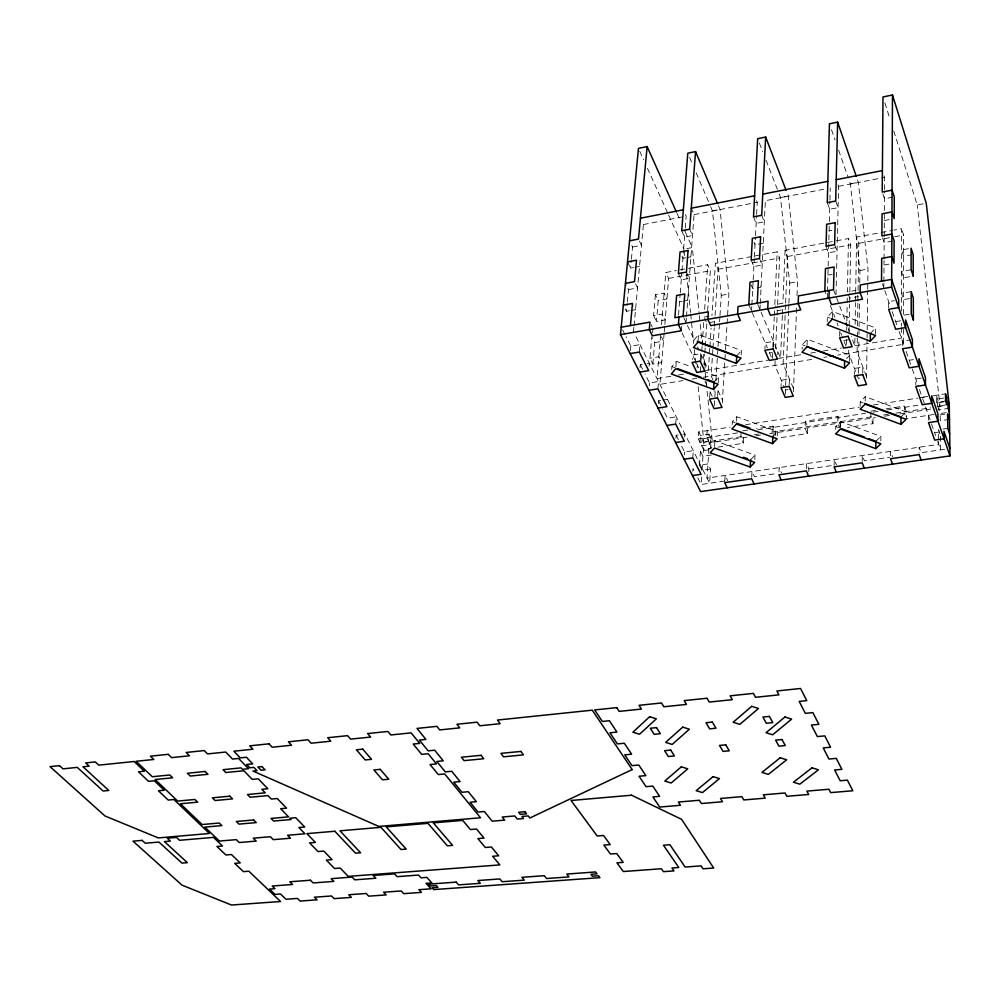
<?xml version="1.0" encoding="UTF-8"?>
<svg xmlns="http://www.w3.org/2000/svg" width="1000" height="1000" viewBox="0 0 1000 1000"><rect width="100%" height="100%" fill="white"/><g stroke="black" fill="none" stroke-linecap="round" stroke-linejoin="round"><path stroke-width="0.75" stroke-dasharray="5 3.75" d="M901.45 327.537L901.438 338.062L853.787 345.962M901.45 326.037L901.45 323.038M901.462 311.087L901.55 228.725L894.062 230.113M902.525 345.725L902.525 341.175L910.962 339.775M903.625 329.263L903.612 344.275L837.712 355.112M903.625 314.375L903.65 235.087L901.55 228.725M886.137 408.825L904.362 406.025L905.037 415M890.537 455.8L890.55 451.4L892.613 456.8M888.65 307.762L888.688 301.637L894.412 300.65M880.85 440.838L880.888 436.425L840.612 421.637L835.738 426.575L835.675 429.525M883.85 286.3L883.875 283.263M883.888 281.737L884.038 260.538M884.05 259.05L884.188 238.188M884.2 236.713L884.525 191.125M884.538 189.6L884.625 177.362L883.737 174.65M870.925 412.575L870.863 418.263L872.962 423.7L847.463 427.55M872.962 423.7L873.037 416.6L767.875 432.625M875.6 334.038L875.662 327.962L832.55 311.462L827.375 317.162L827.25 321.712M865.225 401.138L865.275 396.675L906.125 411.875L906.125 416.337M866.587 378.263L867.075 339.263M867.1 337.7L867.175 331.463M867.2 329.9L867.688 290.887M867.712 289.337L867.975 269.05L858.337 182.312L856.825 177.913M860.163 406.25L860.225 401.788L865.275 396.675M862.75 373.075L862.825 367.075L854.475 368.425L854.375 374.425M862.188 461.362L862.275 455.513L864.412 460.875L889.65 457.238M857.312 338.1L857.1 351.925L866.6 377.013M857.337 336.562L857.412 331.962M857.513 325.812L857.887 302.762M857.913 301.238L858.05 292.062M858.075 290.538L858.838 243.35L856.6 237.075L892.562 230.387M858.363 373.363L858.863 340.625M858.962 334.387L859.062 328.162M859.087 326.6L859.475 301.663M859.762 282.962L859.95 270.487L850.375 183.875L848.838 179.475M854.9 338.1L854.775 345.8L851.263 336.538M855.138 324.263L855.5 302.725M855.525 301.188L856.6 237.075M846.475 339.513L846.325 347.2L842.275 336.662M846.663 330.288L846.712 327.225M846.838 321.075L847.175 304.163M847.2 302.625L847.288 298.025M836.388 240.825L848.462 238.575L847.412 291.875L855.7 290.413M848.725 350.25L848.675 353.312L858.288 378.35L861.05 377.9M849.075 331.825L849.163 327.225M849.2 325.688L849.6 304.212M849.625 302.675L849.8 293.5M849.825 291.988L850.713 244.85L848.462 238.575M849.638 361.3L849.75 355.275L807.275 339.25L802.288 344.738L802.125 349.25M839.987 427.262L840.113 421.613L837.925 416.225L805.3 421.225L805.075 428.275L807.35 433.612L778.213 438.013M840.5 427.537L840.612 421.637M834.15 465.412L834.275 459.588L836.5 464.913M837.925 416.225L837.775 423.3L839.475 427.488M839.663 336.238L839.788 330.188L841.787 335.375M832.4 317.538L832.55 311.462M836.025 294.7L838.587 186.363L836.688 181.025M827.45 293.2L827.325 297.738L824.825 291.212M827.487 291.7L828.125 267.675M828.162 266.188L829.312 223.162M829.35 221.625L829.887 201.675M829.925 200.162L830.25 188M808.787 471.8L808.875 468.9L806.575 463.612L806.388 469.425M807.075 345.275L807.275 339.25M807.35 433.612L807.575 426.575L805.3 421.225M793.462 391.65L796.612 306.425M797.013 295.6L797.525 281.688L788.3 196.012L786.637 191.7M785.3 394.425L788.612 310.887M788.675 309.35L788.863 304.713M788.925 303.175L789.712 283.087L780.525 197.537L778.85 193.238M789.2 384.888L789.425 378.938L781.287 380.25L781.05 386.2M785.125 315.4L783.125 364.1L793.562 388.688L789.525 389.338M785.562 304.65L785.362 309.312L777.325 310.712L775.3 305.863M785.625 303.1L787.525 256.5L785.088 250.35L834.875 241.1M778.975 471.938L779.15 467.612L781.525 472.85M777.688 354.575L777.812 351.575M775.263 435.675L775.438 431.463L773.075 426.175L756.388 428.725M777.262 435.863L777.45 431.475L736.8 416.75L732.325 421.675L732.15 424.588M782.362 315.425L780.575 358.1L760.263 310.238M782.425 313.9L782.613 309.325M785.088 250.35L782.875 303.225L774.8 304.65L777.15 251.825L715.413 263.288L711.95 315.7M772.625 353.375L772.362 359.462L767.925 349.15M772.9 347.275L774.262 316.825M774.325 315.3L774.525 310.738M773.225 347.4L773.487 341.4L765.2 342.8L764.912 348.8M775.138 360.887L774.938 365.45L784.275 387.2M775.662 348.725L777.05 316.8M777.125 315.275L777.525 306.062M777.588 304.513L779.613 257.962L777.15 251.825M773.075 426.175L772.763 433.188L773.562 434.95M759.963 309.55L760.188 305.062M760.263 303.575L765.362 200.688L825.713 188.888M751.712 477.312L752 471.562L754.463 476.763L777.025 473.5M754.8 459.462L755.013 455.112L714.938 440.788L710.612 445.538L710.425 448.438M717.837 447.125L743.3 443.288L743.675 436.3L703.888 442.362L702.188 438.913L710.588 437.625L710.15 444.575L701.725 445.85L702.188 438.913M751.55 311.038L751.787 306.55M751.862 305.05L753.112 281.25M753.188 279.788L754.287 258.775M754.362 257.213L755.413 237.138M755.5 235.613L756.538 215.837M756.612 214.338L757.25 202.275L756.2 199.662M741.137 432.45L740.837 438.038L743.3 443.288M736.562 421.138L736.8 416.75M741.175 355.062L741.413 350.575L698.538 334.625L693.975 340.087L693.763 343.075M724.788 481.213L725.125 475.475L727.65 480.637M722.275 402.987L725.4 351.475M725.487 349.925L728.875 294.012L720.025 209.375L718.225 205.15M714.3 405.712L715.188 391.575M715.875 380.712L717.438 355.887M717.537 354.338L717.938 348.125M718.025 346.575L719.5 323.3M719.6 321.75L719.887 317.1M719.987 315.55L721.263 295.375L712.45 210.85L710.638 206.637M708.85 449.825L700.4 451.1L699.463 465.163L707.95 463.9L710.512 469.062L709.625 483.25L634.8 334.325M718.188 382.738L718.55 376.825L702.712 371.012M714.575 446.587L714.938 440.788M717.6 396.388L717.975 390.487L714.013 391.138M709.663 397.663L710.05 391.775L712.688 391.35M712.85 349.588L711.137 375.962L713 379.925M712.95 348.038L714.25 327.875M714.362 326.312L714.963 317.05M715.062 315.5L718.05 269.312L715.413 263.288M701.338 470.012L701.525 467.137M709.812 348.325L708.375 370.075L697.425 346.775M709.912 346.775L711.137 328.125M724.65 481.075L701.125 484.475L701.675 475.975M710.512 469.062L702.05 470.312L703.888 442.362L698.162 386.712M698.75 431.95L700.475 435.438L708.888 434.137L708.438 441.1L700 442.388L698.275 438.913L698.75 431.95L730.25 427.088M704 364.875L704.725 354.025M704.837 352.475L705.15 347.825M705.25 346.275L706.825 323.038L714.663 321.662M707.65 310.725L710.35 270.738L707.688 264.725L677.788 270.275M700 442.388L700.475 435.438M705.075 368.137L705.375 363.688M697.138 367.987L697.35 365.025M692.775 457.912L693.275 450.712L684.625 452.013L680.7 444.3M700.275 359.663L700.688 353.713L692.625 355.075L692.3 359.525M692.763 471.275L692.962 468.413L695 472.425M700.688 366.737L700.375 371.4L695.575 361.3M701.112 360.538L701.65 352.775M701.75 351.225L702.075 346.575M702.175 345.012L703.775 321.737M704.625 309.387L707.688 264.725M698.112 340.6L698.538 334.625M684.638 436.838L684.85 433.938L680.487 434.613M684.425 454.9L684.625 452.013M686.038 322.525L686.363 318.087M686.475 316.6L694.075 214.625L691.275 208.225M681.375 330.737L681.712 326.238M675.7 424.1L676.25 416.825L667.45 418.212L662.675 408.825M675.913 438.175L676.125 435.288L679.038 434.837M671.688 369.55L671.912 366.6L676.3 361.312L690.9 366.675M678.538 315.087L680.125 294.462M680.238 293L681.85 272.175M681.975 270.637L683.512 250.75M683.625 249.225L685.138 229.625M685.25 228.125L686.175 216.175L685.05 213.625M675.85 367.238L676.3 361.312M660.638 335.225L657.038 378.587L670.875 376.287M661.513 324.613L665.825 272.488L676.287 270.55M657.887 388.837L658.5 381.488L649.538 382.962L644.925 373.875M658.35 403.7L658.587 400.775L661.55 400.3M664.112 333.512L659.95 384.387L682.938 380.6M664.237 332L664.725 325.95M664.85 324.438L668.612 278.438L665.825 272.488M652.85 364.075L654.675 342.612L651.787 336.763L649.938 358.263L652.85 364.075L661.737 362.575L658.85 356.75L649.938 358.263M655.4 294.688L653.6 315.575L662.387 314.012L665.225 319.9L656.462 321.45L658.225 300.587L655.4 294.688L664.125 293.1L666.925 299.012L658.225 300.587M649.087 366.2L649.338 363.25L644.812 364.012M652.6 332.8L652.975 328.325M649.287 385.9L649.538 382.962M639.312 352.038L639.975 344.625L630.862 346.2L626.038 336.7M640.037 367.725L640.3 364.775L643.312 364.275M630.45 350.637L630.862 346.2M633.913 327.325L633.513 331.75L631.65 328.05M634.05 325.863L643.388 224.55L642.212 222.025M629.475 310.75L626.438 311.3L627.175 303.538M627.325 301.988L628.5 289.575L626.05 284.6M633.538 267.6L630.55 268.163L631.263 260.625M631.4 259.125L632.55 247.062L631.35 244.562M714.025 382.013L718.55 376.825M736.725 355.962L741.413 350.575M750.575 459.8L755.013 455.112M772.85 436.312L777.45 431.475M846.587 358.612L849.75 355.275M870.35 333.562L875.662 327.962M875.9 441.275L880.888 436.425M900.95 416.912L906.125 411.875M712.45 210.85L720.025 209.375M780.525 197.537L788.3 196.012M850.375 183.875L858.337 182.312M643.388 224.55L686.175 216.175M694.075 214.625L757.25 202.275M838.587 186.363L884.625 177.362M632.55 247.062L641.475 245.35L638.488 239.075M892.875 197.162L884.475 198.775L882.225 192.037M686.787 248.625L692.312 247.575L699.175 314.137M893.775 131L917.212 204.963L923.238 203.825M635.037 267.312L639.525 266.475M685.588 257.825L682.925 258.325L681.188 254.525M686.925 257.575L690.938 256.825L689.788 254.288M763.25 243.25L755.013 244.788L753.95 242.2M829.112 230.888L831.925 230.35M884.325 220.512L889.963 219.462M668.612 278.438L710.35 270.738M718.05 269.312L779.613 257.962M787.525 256.5L850.713 244.85M858.838 243.35L893.188 237.013M894.688 236.737L903.65 235.087M628.5 289.575L637.55 287.913L634.513 281.688M892.688 241.038L884.163 242.6L882.337 237.25M908.363 248.7L901.525 249.938L903.637 256.275L911.812 254.788M630.988 310.475L635.538 309.662L633.7 305.95M679.562 301.75L682.275 301.262M683.625 301.025L687.7 300.3L686.525 297.775M827.938 275.1L832.225 274.325M884 265.025L889.737 264M721.263 295.375L728.875 294.012M789.712 283.087L797.525 281.688M859.95 270.487L867.975 269.05M911.137 269.75L901.513 271.475L903.637 277.775L913.238 276.075M704.1 317.087L709.338 316.163M911.188 291.637L901.488 293.325L903.625 299.6L911.925 298.175M654.675 342.612L663.487 341.087L661.2 336.4M904.25 315.05L911.237 313.863M895.688 321.625L901.363 320.662M769.562 352.962L772.312 352.5M843.775 340.55L852.25 339.137M678.562 375.012L684.712 374M705.713 370.513L767.712 360.238M778.475 358.45L801.525 354.625M810.75 353.1L815.362 352.337M823.05 351.062L841.488 348M692.138 379.087L696.725 378.325M703.162 377.275L814.737 358.9M823.925 357.388L826.988 356.887M663.025 400.062L667.463 399.338M909.225 360.288L913.4 359.613M785.475 389.975L788.175 389.55M921.287 378.113L915.775 378.975L915.8 384.988M927.638 396.438L922.188 397.275L918.725 387.425M745.625 424.712L859.412 407.137M873.25 405L917.837 398.113M919.375 397.875L927.062 396.688M933.213 395.737L945.5 393.837M943.688 398.038L937.562 398.988L937.638 406.163L946.85 404.75M742.738 430.825L748.8 429.888M870.95 411.15L875.5 410.462M698.275 438.913L737.55 432.887M757.588 429.825L865.475 413.3M873.175 412.125L879.35 411.175M887.05 410L919.412 405.037M945.6 401.025L936.375 402.438L936.287 395.262L940.088 406.388L917.212 204.963M943.413 401.987L938.825 402.688L938.913 409.862L948.1 408.462M754.262 434.688L758.8 434M883.637 414.988L888.188 414.288M895.75 413.137L930.888 407.788M937.025 406.85L944.663 405.688M746.925 437.113L709.3 442.837L707.038 478.1L938.688 444.387L938.65 441.463M756.038 435.725L760.6 435.037M769.725 433.65L875.438 417.575M884.575 416.175L890.662 415.25M899.8 413.862L930.575 409.188M934.025 414.475L906.363 418.65L906.363 411.525L904.362 406.025M946.287 412.625L940.175 413.55L940.263 420.737L949.463 419.363M939.9 414.988L946.05 414.062M711.4 455.012L702.975 456.275L700.4 451.1M943.162 429.05L947.788 428.363M934.587 432.713L939.95 431.912M808.875 468.9L831.9 465.575M944.587 449.3L921.1 452.688L919.125 447.238L919.15 453.125M732.325 421.675L735.212 422.713M671.912 366.6L674.788 367.65M835.738 426.575L838.612 427.625M860.225 401.788L863.138 402.875M802.288 344.738L805.2 345.838M827.375 317.162L830.275 318.263M622.587 329.925L625.35 335.35M640.3 364.775L644.262 372.575M658.587 400.775L662 407.475M676.125 435.288L680.05 443.013M697.725 477.775L701.125 484.475M699.463 465.163L702.05 470.312M625.2 308.825L626.438 311.3M701.725 445.85L703.438 449.3L711.838 448.038L706.737 437.612L707.188 430.65L712.275 441.087L707 390M651.15 324.613L652.375 327.088M627.513 261.925L630.55 268.163M653.6 315.575L656.462 321.45M682.113 332.938L694.987 360.05M705.037 381.225L706.912 385.175M710.05 391.775L713.288 398.587M683.688 317.525L694.825 341.225M717.975 390.487L722.463 400.05M678.35 273.575L681.25 279.875L689.325 278.4L686.438 272.075M704.638 318.275L706.275 321.85M639.75 151.225L643.6 159.738M647.45 168.25L667.987 213.663M668.625 215.087L684.025 249.15M681.712 230.738L684.562 237.1L692.525 235.575L689.688 229.2M677.038 213.425L680.225 220.55M685.312 231.925L692.312 247.575M748.8 304.65L767.375 347.875M689.6 157.425L692.6 164.45M696.213 172.887L710.037 205.225M751.087 284.762L752.725 288.612L761.075 287.113L760 284.538M757.8 304.438L759.663 308.825M751.188 260.1L753.875 266.537L762.175 265.012L759.513 258.55M753.5 216.875L756.137 223.375L764.312 221.812L761.7 215.3M759.35 143.012L762.688 151.625M766.038 160.225L778.3 191.8M830.375 305.65L834.8 317.188M837.025 322.962L838.125 325.85M833.512 289.675L845.575 321.512M848.312 328.738L849.3 331.337M826.062 246.238L828.525 252.825L837.05 251.25L834.613 244.662M848.337 294.35L849.712 298.062L857.975 296.625L856.612 292.9M827.262 202.638L829.675 209.275L838.075 207.662L835.688 201.012M882.45 283.837L883.838 287.812M884.812 290.575L890.188 305.925M892.188 311.637L897.15 325.812M899.1 331.4L904.075 345.575M906.137 351.463L911.737 367.475M912.25 368.913L918.238 386.012M922.663 398.65L925.075 405.538M925.562 406.912L931.012 422.488M931.525 423.938L935.612 435.625M937.663 441.475L940.6 449.875L940.438 435.238M831.475 129.675L835.05 139.938M838.625 150.188L848.325 178.012M939.95 433.862L938.525 429.738L938.637 440M938.275 408.013L939.225 410.775M884.862 102.888L890.013 119.162M699.338 315.688L702.375 345.1M703.325 354.4L704.45 365.225M705.25 372.975L706.85 388.45M684.175 250.688L684.975 258.425M686.562 273.875L690.537 312.525M690.7 314.062L693.713 343.438M694.35 349.625L695.938 365.075M928.45 415.175L928.5 421.138"/><path stroke-width="1.5" d="M900.938 424.325L906.125 419.312L865.175 404.125L860.113 409.225L900.938 424.325L900.95 416.912L864.587 403.413M676.4 212.013L647.138 146.562L638.475 148.387L620.487 334.65L700.65 491.6L950 455.913L891.625 287.1L892.475 94.975L882.987 96.962L882.225 192.037L892.05 190.138L894.275 196.9L894.188 218.663L891.963 211.925L882.05 213.8L881.875 235.912L891.862 234.062L894.112 240.775L894.025 263.225L891.762 256.55L881.7 258.375L881.525 281.188M875.825 448.625L880.825 443.787L840.462 429.012L835.575 433.938L875.825 448.625L875.9 441.275L868.725 438.65M832.362 319.062L827.175 324.75L870.263 341.15L870.35 333.562M844.475 368.188L849.6 362.8L807.025 346.775L802.025 352.25L844.475 368.188L844.625 360.675M837.625 122.125L835.688 201.012L827.262 202.638L829.425 123.825L837.625 122.125L856.325 176.438M829.163 290.45L828.975 298.087L831.462 304.6L862.513 299.2L860.113 292.625L860.238 284.95L891.663 279.4L898.725 299.9L898.7 307.562L888.637 309.288L895.662 329.25L905.625 327.575L905.625 319.95L912.362 339.55L912.387 347.137L902.525 348.75L909.237 367.837L919 366.262L918.962 358.713L925.425 377.45L925.475 384.975L915.8 386.488L922.225 404.75L931.8 403.288L931.737 395.8L937.913 413.75L938 421.2L928.512 422.625L934.663 440.112L944.062 438.738L943.962 431.325L949.887 448.525M824.825 291.212L825.45 268.55L834.075 266.988L833.512 289.675L798.45 295.875L798.175 303.488L800.775 309.95L770.413 315.225L767.725 308.825L768.088 301.25L738.05 306.55L737.625 314.1L740.4 320.45L710.725 325.625L707.85 319.325L708.35 311.8L674.875 317.725L676.625 295.475L684.775 294L683.1 316.262M772.537 443.612L777.15 438.775L736.4 424.062L731.912 428.975L772.537 443.612L772.85 436.312M757.25 303.163L758.388 280.688L750 282.2L748.8 304.65M765.65 137.05L761.7 215.3L753.5 216.875L757.675 138.7L765.65 137.05L786.087 190.263M750.212 467.025L754.663 462.35L714.488 448.025L710.15 452.775L750.212 467.025L750.575 459.8M736.312 363.413L741.012 358.038L698.012 342.088L693.45 347.55L736.312 363.413L736.725 355.962L697.275 341.312M713.562 389.4L718.088 384.225L675.738 368.725L671.338 373.988L713.562 389.4L714.025 382.013M695.562 151.588L689.688 229.2L681.712 230.738L687.788 153.2L695.562 151.588L717.638 203.738M678.988 317L678.413 324.487L681.375 330.737L652.337 335.788L649.287 329.6L649.938 322.125L621.213 327.212M630.413 325.588L632.475 303.463L623.337 305.125M647.138 146.562L638.488 239.075L629.55 240.8M870.263 341.15L875.588 335.562L831.712 318.812M640.438 218.238L683.35 209.788M691.275 208.225L754.625 195.763M762.763 194.15L827.85 181.337M836.213 179.688L882.4 170.6M627.513 261.925L636.512 260.225L634.513 281.688L625.438 283.363M620.487 334.65L891.625 287.1M630.175 353.6L639.312 352.038L648.7 370.637L639.65 372.15M830.05 356.375L833.125 355.875M648.913 390.3L657.887 388.837L666.888 406.65L657.987 408.075M666.875 425.475L675.7 424.1L684.325 441.188L675.588 442.525M684.112 459.212L692.775 457.912L701.062 474.312L692.463 475.575M743.438 457.25L747.725 458.775M736.663 423.237L749.688 427.95M677.675 368.7L700.725 377.137M707.487 379.625L713.975 382M841.475 428.675L864.425 437.075M806.663 346.388L843.162 360.125M727.25 487.8L724.7 482.638L751.637 478.762L754.112 483.95M781.237 480.062L778.85 474.837L806.338 470.875L808.65 476.138M836.35 472.175L834.112 466.863L862.175 462.825L864.325 468.175M892.588 464.125L890.512 458.738L919.163 454.6L921.137 460.037M846.125 322.95L847.212 325.85M949.675 433.875L947.788 428.363L947.588 413.825L949.463 419.363M950 455.913L949.25 404.988L948 401.287L948.1 408.462L949.35 412.163M892.475 94.975L926.25 203.263L949.25 404.988M835.163 222.675L834.613 244.662L826.062 246.238L826.663 224.275L835.163 222.675M760.612 236.762L759.513 258.55L751.188 260.1L752.35 238.325L760.612 236.762M688.075 250.475L686.438 272.075L678.35 273.575L680.037 251.988L688.075 250.475M649.638 716.712L632.9 732.2L639.538 734.262L656.35 718.825L649.638 716.712M682.738 727.125L665.612 742.387L672.188 744.438L689.388 729.212L682.738 727.125M681.338 766.825L664.788 781.062L671.15 783.012L687.775 768.812L681.338 766.825M751.712 706.325L733.175 722.262L739.837 724.375L758.462 708.487L751.712 706.325M713.088 776.625L696.162 790.662L702.475 792.6L719.463 778.6L713.088 776.625M784.963 716.988L766.038 732.7L772.638 734.788L791.637 719.125L784.963 716.988M780.188 757.775L761.938 772.4L768.325 774.388L786.65 759.8L780.188 757.775M812.062 767.8L793.45 782.212L799.788 784.188L818.462 769.812L812.062 767.8M632.175 769.587L529.875 818L528.263 815.913L521.925 816.45L523.55 818.525L517.25 819.062L514.788 815.95L502.2 817.025L504.675 820.125L492.175 821.175L484.338 811.513L478.062 812.05L470.075 802.237L476.375 801.688L468.288 791.712L461.95 792.288L453.7 782.175L460.087 781.575L451.737 771.287L445.312 771.9L436.8 761.45L443.263 760.825L434.65 750.2L428.15 750.85L419.35 740.062L425.9 739.4L417.013 728.425L436.887 726.35L439.712 729.925L459.712 727.862L456.912 724.275L477.113 722.163L479.862 725.775L500.163 723.675L497.463 720.05L592.288 710.175L632.175 769.587M700.175 361.15L692.087 362.5L696.825 372.438L704.875 371.1L700.175 361.15M773.15 348.9L764.85 350.3L769.225 360.438L777.487 359.062L773.15 348.9M848.162 336.312L839.625 337.75L843.612 348.1L852.113 346.7L848.162 336.312M717.513 397.85L709.575 399.125L714.112 408.638L722.013 407.388L717.513 397.85M789.137 386.375L780.987 387.675L785.175 397.388L793.288 396.1L789.137 386.375M862.725 374.575L854.35 375.925L858.175 385.825L866.5 384.5L862.725 374.575M59.475 765.65L50 766.625L104.95 815.962L158.3 837.925L209.45 833.487L173.95 799.538L168.212 800.075L158.463 790.788L164.225 790.225L154.35 780.788L148.562 781.363L138.512 771.8L144.338 771.213L134.175 761.5L98.775 765.15L95.288 761.912L85.675 762.913L89.175 766.15L82.987 766.787L108.775 790.462L103.125 791.025L77.263 767.375L63.012 768.85L59.475 765.65M168.212 754.325L150.4 756.175L153.787 759.475L136.125 761.287L152.25 776.737L169.75 774.987L172.638 777.788L155.162 779.525L177.662 801.087L194.938 799.463L197.7 802.15L180.463 803.763L202.138 824.538L219.175 823.025L221.85 825.612L204.838 827.113L219.4 841.062L236.275 839.625L239.25 842.525L256.2 841.087L253.263 838.188L270.375 836.725L273.288 839.65L290.487 838.2L287.6 835.263L304.95 833.787L298.888 827.525L304.725 827.025L295.7 817.675L289.837 818.188L291.112 819.513L273.612 821.05L271.025 818.425L288.55 816.862L280.65 808.713L286.55 808.175L277.25 798.525L271.325 799.075L267.938 795.588L250.188 797.25L247.488 794.513L265.275 792.837L261.85 789.312L267.812 788.737L258.238 778.8L252.237 779.388L243.85 770.738L225.85 772.513L223.05 769.675L241.088 767.875L242.475 769.312L248.5 768.713L238.625 758.45L232.55 759.075L225.738 752.038L207.537 753.913L204.25 750.575L186.163 752.45L189.488 755.775L171.575 757.638L168.212 754.325M268.988 743.838L249.737 745.837L252.938 749.225L233.863 751.2L240.287 757.875L246.388 757.262L252.725 763.888L246.663 764.5L249.825 767.775L253.863 767.375L257 770.65L252.963 771.05L378.825 826.425L480.5 817.763L444.688 773.938L438.288 774.55L430.05 764.538L436.488 763.913L428.162 753.725L421.688 754.362L413.188 744.038L419.7 743.388L411.112 732.875L390.788 734.975L387.85 731.462L367.638 733.562L370.613 737.062L350.613 739.125L347.587 735.65L327.7 737.725L330.763 741.188L311.075 743.213L307.975 739.775L288.412 741.812L291.537 745.238L272.162 747.237L268.988 743.838M616.75 707.638L594.65 709.938L602.362 721.45L609.388 720.738L616.925 732.075L609.938 732.775L617.4 743.913L624.338 743.238L631.625 754.212L624.738 754.862L631.95 765.638L638.8 765.013L645.85 775.625L639.05 776.237L646.038 786.675L652.788 786.075L659.613 796.363L652.913 796.938L659.675 807.05L680.462 805.288L678.337 802.05L699.338 800.263L701.413 803.525L722.525 801.737L720.5 798.462L741.825 796.65L743.8 799.95L765.263 798.138L763.325 794.825L785 792.975L786.888 796.312L808.688 794.475L806.85 791.112L828.875 789.25L830.662 792.625L852.825 790.75L847.4 780.138L840.2 780.763L834.638 769.987L841.888 769.35L836.275 758.375L828.975 759.038L823.225 747.9L830.575 747.225L824.775 735.875L817.362 736.587L811.413 725.062L818.875 724.338L812.875 712.6L805.35 713.35L799.188 701.425L806.762 700.65L800.55 688.5L776.875 690.962L778.938 694.862L755.525 697.288L753.4 693.4L730.125 695.825L732.312 699.688L709.3 702.062L707.062 698.225L684.188 700.612L686.475 704.425L663.863 706.762L661.513 702.975L639.038 705.312L641.425 709.075L619.188 711.375L616.75 707.638M362.75 749.137L356.375 749.788L365.213 759.95L371.538 759.325L362.75 749.137M205.15 771.462L187.387 773.238L190.238 776.05L207.975 774.287L205.15 771.462M261.95 766.575L257.9 766.975L261.025 770.25L265.075 769.85L261.95 766.575M656.513 727.625L650.3 728.25L654.163 734.3L660.35 733.7L656.513 727.625M712.35 722.075L706.012 722.7L709.663 728.85L715.975 728.225L712.35 722.075M769.388 716.388L762.913 717.038L766.338 723.275L772.8 722.638L769.388 716.388M481.075 755.312L461.413 757.225L464.113 760.638L483.738 758.737L481.075 755.312M520.875 751.425L500.9 753.375L503.525 756.825L523.462 754.887L520.875 751.425M380.2 769.35L373.913 769.963L382.488 779.825L388.738 779.225L380.2 769.35M670.713 750.088L664.6 750.662L668.325 756.525L674.425 755.95L670.713 750.088M725.775 744.85L719.525 745.45L723.05 751.388L729.275 750.812L725.775 744.85M781.988 739.513L775.6 740.125L778.913 746.15L785.275 745.55L781.988 739.513M229.85 796.175L212.325 797.825L215.075 800.525L232.562 798.888L229.85 796.175M253.625 819.963L236.337 821.5L238.988 824.112L256.238 822.588L253.625 819.963M631.6 795.212L571.062 800.487L597.188 836L603.562 835.5L610.2 844.587L603.862 845.075L610.45 854.025L616.737 853.538L623.188 862.375L616.925 862.837L623.325 871.525L661.413 868.75L663.45 871.65L673.95 870.9L671.938 867.987L678.775 867.5L663.462 845.225L669.912 844.725L685.125 867.038L701.062 865.875L703.025 868.8L713.688 868.037L681.612 819.35L631.6 795.212M142.1 840.387L133.012 841.162L182 885.15L231.475 905.025L280.562 901.513L248.875 871.213L243.388 871.637L234.7 863.363L240.212 862.925L231.438 854.525L225.888 854.975L216.95 846.475L222.537 846.012L213.5 837.375L179.562 840.288L176.475 837.412L167.25 838.2L170.362 841.075L164.425 841.587L187.375 862.663L181.95 863.112L158.938 842.062L145.262 843.238L142.1 840.387M525 811.737L518.65 812.275L520.288 814.375L526.638 813.825L525 811.737M334.85 831.25L306.887 833.625L315.4 842.425L309.625 842.9L318.05 851.562L323.787 851.087L332.05 859.638L326.35 860.088L334.538 868.512L340.213 868.075L348.263 876.388L499.837 864.912L492.638 856.263L498.688 855.788L491.4 847L485.312 847.487L477.9 838.575L484.012 838.088L476.525 829.038L470.363 829.55L462.725 820.375L433.312 822.875L452.625 845.375L447.35 845.8L427.975 823.337L386.213 826.888L406.188 849.1L401.012 849.513L380.975 827.325L339.988 830.812L360.6 852.763L355.513 853.162L334.85 831.25M310.413 880.225L289.825 881.787L292.575 884.488L272.2 886.012L274.975 888.688L269.525 889.087L275.062 894.388L280.487 893.988L285.963 899.25L297.425 898.425L300.125 901.05L317.087 899.837L314.425 897.2L331.538 895.975L334.175 898.625L351.375 897.387L348.775 894.737L366.125 893.487L368.7 896.15L386.15 894.912L383.6 892.225L401.2 890.962L403.713 893.65L421.413 892.387L418.925 889.688L431.025 888.812L426.062 883.35L431.838 882.925L426.85 877.4L421.05 877.825L418.525 875.05L397.088 876.65L394.513 873.875L373.225 875.487L375.838 878.25L354.75 879.825L352.113 877.087L331.175 878.662L333.85 881.388L313.125 882.938L310.413 880.225M456.15 882.125L428.812 884.125L430.462 885.95L436.238 885.525L437.875 887.35L432.113 887.763L433.762 889.587L599.95 877.65L598.513 875.763L592.375 876.2L590.925 874.3L597.075 873.863L595.625 871.95L566.763 874.062L568.987 876.9L546.525 878.525L544.263 875.7L521.95 877.325L524.25 880.138L502.175 881.725L499.825 878.938L477.887 880.537L480.275 883.312L458.575 884.887L456.15 882.125M913.375 320.125L911.237 313.863L911.188 291.637L913.3 297.938L913.375 320.125M946.75 397.575L945.5 393.837L945.6 401.025L946.85 404.75L946.75 397.575M913.238 276.075L911.137 269.75L911.087 248.2L913.175 254.55L913.238 276.075"/></g></svg>
